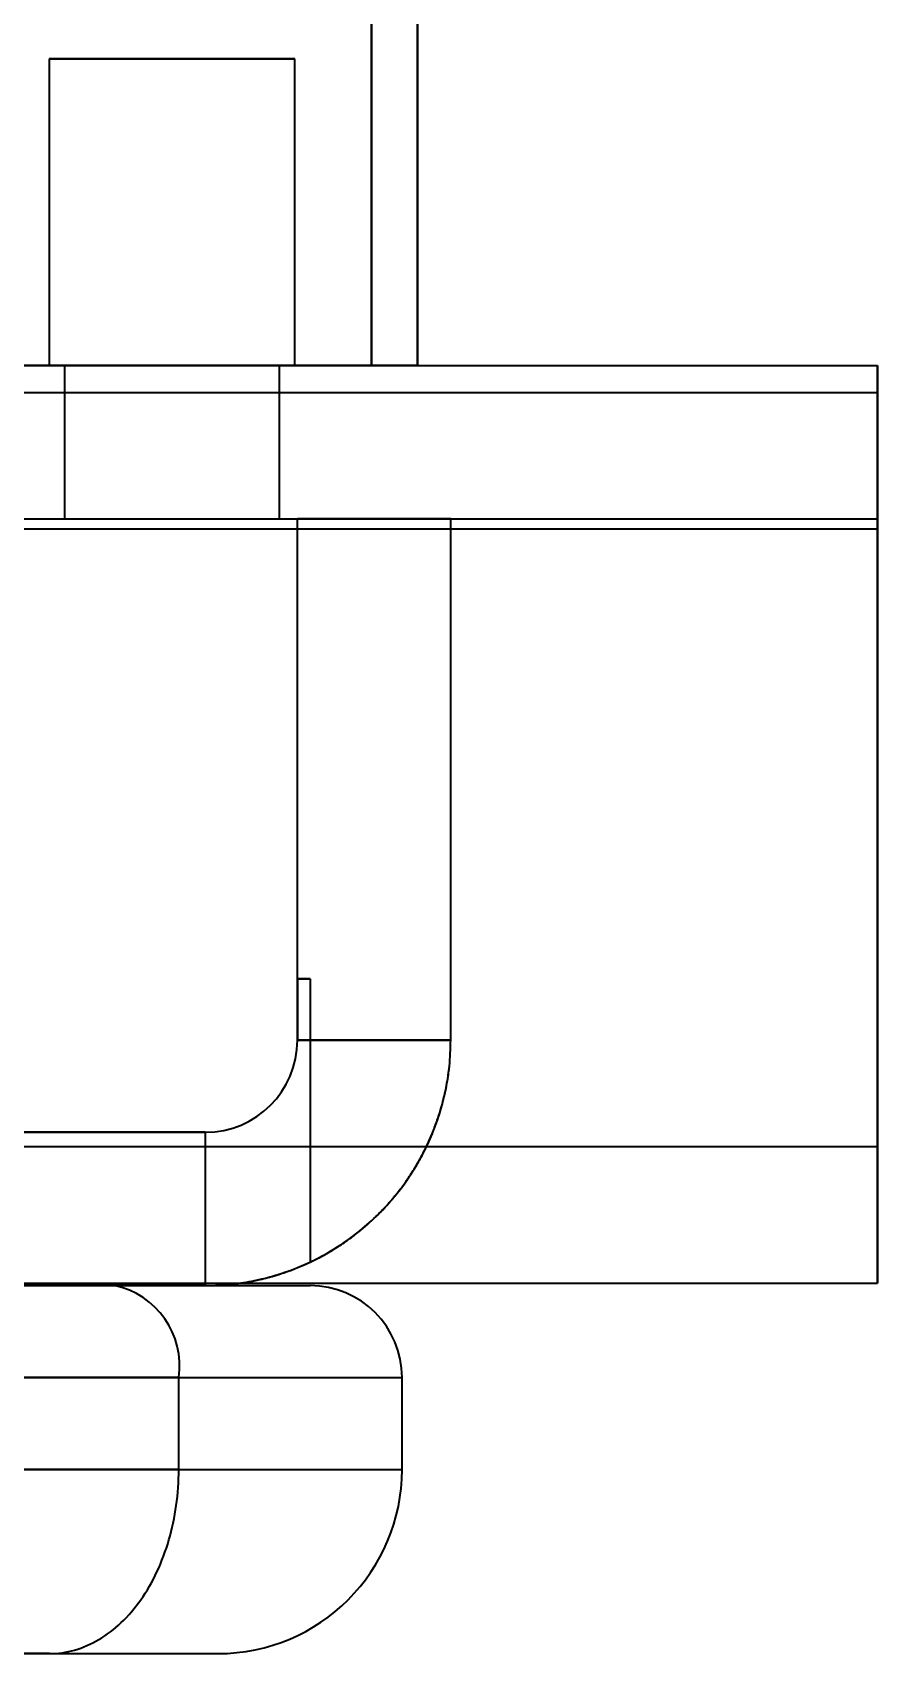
# Model space of a CAD drawing. Header units: millimetres. Extents: x -176 to 3932, y -325 to 2058.
# Drawn here: x 1393.7 to 1421.2, y 1366.3 to 1419.2 of the extents above; entities that cross this region are included whole.
import ezdxf

# ---------------------------------------------------------------- set-up
doc = ezdxf.new("R2010")
doc.units = ezdxf.units.MM

# ---------------------------------------------------------------- blocks, each defined once
blk = doc.blocks.new('Drawing View2')
at = {"color": 7, "linetype": 'Continuous', "lineweight": 35}
for p, q in [((1267.5, -10), (1267.5, 490)), ((1267.5, 490), (1267.5, -10)), ((1269, -10), (1269, 490)), ((1269, 490), (1269, -10)), ((1257, 0), (1257, -10)), ((1257, 0), (1257, -10)), ((1265, 0), (1257, 0)), ((1257, 0), (1265, 0)), ((1265, -10), (1265, 0)), ((1265, -10), (1265, 0)), ((1204, -10), (1284, -10)), ((1204, -10), (1284, -10)), ((1220.5, -10), (1267.5, -10)), ((1267.5, -10), (1220.5, -10)), ((1265, -10), (1257, -10)), ((1257, -10), (1265, -10)), ((1257.5, -10), (1257.5, -15)), ((1257.5, -10), (1257.5, -15)), ((1257.5, -10), (1264.497, -10)), ((1257.5, -10), (1264.497, -10)), ((1264.5, -15), (1264.5, -10)), ((1264.5, -15), (1264.5, -10)), ((1267.5, -10), (1269, -10)), ((1269, -10), (1267.5, -10)), ((1284, -10.872), (1284, -10)), ((1284, -10), (1284, -10.872)), ((1284, -10), (1284, -15)), ((1284, -15), (1284, -10)), ((1204, -10.872), (1284, -10.872)), ((1204, -10.872), (1284, -10.872)), ((1284, -15.327), (1284, -10.872)), ((1284, -10.872), (1284, -35.47)), ((1284, -35.47), (1284, -10.872)), ((1284, -10.872), (1284, -15.327)), ((1204, -15), (1284, -15)), ((1204, -15), (1284, -15)), ((1204, -15.327), (1284, -15.327)), ((1204, -15.327), (1284, -15.327)), ((1257.5, -15), (1264.497, -15)), ((1257.5, -15), (1264.497, -15)), ((1265.086, -32), (1265.086, -15)), ((1270.086, -15), (1265.086, -15)), ((1265.086, -32), (1265.086, -15)), ((1265.086, -15), (1270.086, -15)), ((1270.086, -32), (1270.086, -15)), ((1270.086, -32), (1270.086, -15)), ((1284, -15), (1284, -15.327)), ((1284, -15.327), (1284, -15)), ((1284, -15.327), (1284, -39.925)), ((1284, -39.925), (1284, -15.327)), ((1265.086, -30), (1265.086, -32)), ((1265.086, -32), (1265.086, -30)), ((1265.086, -30), (1265.5, -30)), ((1265.5, -30), (1265.086, -30)), ((1265.5, -30), (1265.5, -39.235)), ((1265.5, -30), (1265.5, -39.235)), ((1270.086, -32), (1265.086, -32)), ((1265.086, -32), (1270.086, -32)), ((1262.086, -35), (1225.914, -35)), ((1225.914, -35), (1262.086, -35)), ((1225.914, -35), (1262.086, -35)), ((1225.914, -35), (1262.086, -35)), ((1262.086, -35), (1262.086, -40)), ((1262.086, -35), (1262.086, -40)), ((1204, -35.47), (1284, -35.47)), ((1204, -35.47), (1284, -35.47)), ((1284, -35.47), (1284, -39.925)), ((1284, -39.925), (1284, -35.47)), ((1204, -39.925), (1284, -39.925)), ((1204, -39.925), (1284, -39.925)), ((1259.016, -40), (1222.5, -40)), ((1259.016, -40), (1222.5, -40)), ((1225.914, -40), (1262.086, -40)), ((1225.914, -40), (1262.086, -40)), ((1262.086, -40), (1225.914, -40)), ((1225.914, -40), (1262.086, -40)), ((1228.984, -40), (1265.5, -40)), ((1228.984, -40), (1265.5, -40)), ((1259.016, -40), (1259.112, -40)), ((1259.016, -40), (1259.112, -40)), ((1261.221, -43), (1219.5, -43)), ((1261.221, -43), (1219.5, -43)), ((1226.779, -43), (1268.5, -43)), ((1226.779, -43), (1268.5, -43)), ((1261.221, -46), (1261.221, -43)), ((1261.221, -46), (1261.221, -43)), ((1268.5, -46), (1268.5, -43)), ((1268.5, -46), (1268.5, -43)), ((1261.221, -46), (1219.5, -46)), ((1261.221, -46), (1219.5, -46)), ((1226.779, -46), (1268.5, -46)), ((1226.779, -46), (1268.5, -46)), ((1257.003, -52), (1225.5, -52)), ((1257.003, -52), (1225.5, -52)), ((1230.997, -52), (1262.5, -52)), ((1230.997, -52), (1262.5, -52)), ((1257.003, -52), (1257.061, -52)), ((1257.003, -52), (1257.061, -52))]:
    blk.add_line(p, q, dxfattribs=at)
at = {"color": 7, "linetype": 'Continuous', "lineweight": 35, "flags": 128}
blk.add_lwpolyline([(1257.003, -52), (1257.107, -51.998), (1257.21, -51.993), (1257.314, -51.984), (1257.417, -51.971), (1257.52, -51.955), (1257.622, -51.935), (1257.724, -51.912), (1257.826, -51.885), (1257.927, -51.854), (1258.028, -51.82), (1258.128, -51.783), (1258.227, -51.742), (1258.326, -51.697), (1258.424, -51.649), (1258.521, -51.598), (1258.617, -51.543), (1258.712, -51.485), (1258.806, -51.424), (1258.899, -51.359), (1258.991, -51.292), (1259.082, -51.221), (1259.171, -51.146), (1259.26, -51.069), (1259.346, -50.989), (1259.432, -50.906), (1259.516, -50.819), (1259.598, -50.73), (1259.679, -50.638), (1259.758, -50.543), (1259.835, -50.446), (1259.911, -50.345), (1259.985, -50.243), (1260.058, -50.137), (1260.128, -50.029), (1260.197, -49.919), (1260.263, -49.806), (1260.328, -49.691), (1260.391, -49.574), (1260.451, -49.455), (1260.51, -49.333), (1260.566, -49.21), (1260.621, -49.085), (1260.673, -48.957), (1260.723, -48.828), (1260.77, -48.698), (1260.816, -48.565), (1260.859, -48.431), (1260.9, -48.296), (1260.938, -48.159), (1260.974, -48.021), (1261.008, -47.882), (1261.039, -47.742), (1261.068, -47.6), (1261.094, -47.458), (1261.118, -47.315), (1261.14, -47.171), (1261.158, -47.026), (1261.175, -46.88), (1261.189, -46.734), (1261.2, -46.588), (1261.209, -46.441), (1261.215, -46.294), (1261.219, -46.147), (1261.221, -46)], dxfattribs=at)
blk.add_lwpolyline([(1257.003, -52), (1257.107, -51.998), (1257.21, -51.993), (1257.314, -51.984), (1257.417, -51.971), (1257.52, -51.955), (1257.622, -51.935), (1257.724, -51.912), (1257.826, -51.885), (1257.927, -51.854), (1258.028, -51.82), (1258.128, -51.783), (1258.227, -51.742), (1258.326, -51.697), (1258.424, -51.649), (1258.521, -51.598), (1258.617, -51.543), (1258.712, -51.485), (1258.806, -51.424), (1258.899, -51.359), (1258.991, -51.292), (1259.082, -51.221), (1259.171, -51.146), (1259.26, -51.069), (1259.346, -50.989), (1259.432, -50.906), (1259.516, -50.819), (1259.598, -50.73), (1259.679, -50.638), (1259.758, -50.543), (1259.835, -50.446), (1259.911, -50.345), (1259.985, -50.243), (1260.058, -50.137), (1260.128, -50.029), (1260.197, -49.919), (1260.263, -49.806), (1260.328, -49.691), (1260.391, -49.574), (1260.451, -49.455), (1260.51, -49.333), (1260.566, -49.21), (1260.621, -49.085), (1260.673, -48.957), (1260.723, -48.828), (1260.77, -48.698), (1260.816, -48.565), (1260.859, -48.431), (1260.9, -48.296), (1260.938, -48.159), (1260.974, -48.021), (1261.008, -47.882), (1261.039, -47.742), (1261.068, -47.6), (1261.094, -47.458), (1261.118, -47.315), (1261.14, -47.171), (1261.158, -47.026), (1261.175, -46.88), (1261.189, -46.734), (1261.2, -46.588), (1261.209, -46.441), (1261.215, -46.294), (1261.219, -46.147), (1261.221, -46)], dxfattribs=at)
at = {"color": 7, "linetype": 'Continuous', "lineweight": 35}
for centre, radius, start, end in [((1262.086, -32), 3, 270, 0), ((1262.086, -32), 3, 270, 0), ((1262.086, -32), 3, 270, 0), ((1262.086, -32), 3, 270, 0), ((1262.086, -32), 8, 270, 295.2607), ((1262.086, -32), 8, 270, 295.2607), ((1258.576, -42.617), 2.672, 351.7677, 78.4334), ((1258.576, -42.617), 2.672, 351.7677, 78.4334), ((1265.5, -43), 3, 0, 89.9957), ((1265.5, -43), 3, 0, 89.9957), ((1262.5, -46), 6, 270.0014, 0), ((1262.5, -46), 6, 270.0014, 0)]:
    blk.add_arc(centre, radius, start, end, dxfattribs=at)
for points, knots in [([(1262.086, -40), (1262.265, -39.997), (1262.625, -39.99), (1263.22, -39.927), (1263.806, -39.821), (1264.351, -39.678), (1264.805, -39.528), (1265.311, -39.329), (1265.823, -39.083), (1266.313, -38.798), (1266.709, -38.534), (1267.158, -38.197), (1267.611, -37.799), (1268.01, -37.384), (1268.344, -36.992), (1268.627, -36.616), (1268.895, -36.207), (1269.152, -35.765), (1269.375, -35.312), (1269.597, -34.773), (1269.802, -34.158), (1269.956, -33.488), (1270.064, -32.75), (1270.078, -32.283), (1270.086, -32)], [0, 0, 0, 0, 0.038055, 0.0764434, 0.1272026, 0.1652884, 0.1983022, 0.2313173, 0.2847441, 0.3248283, 0.3593629, 0.3938988, 0.4553493, 0.5014519, 0.532199, 0.580701, 0.6174016, 0.6541476, 0.709234, 0.7459734, 0.8039638, 0.8768652, 0.9254804, 1, 1, 1, 1]), ([(1262.086, -40), (1262.266, -39.996), (1262.626, -39.989), (1263.222, -39.927), (1263.809, -39.821), (1264.355, -39.677), (1264.81, -39.527), (1265.316, -39.327), (1265.828, -39.08), (1266.317, -38.795), (1266.713, -38.531), (1267.163, -38.193), (1267.615, -37.795), (1268.014, -37.38), (1268.348, -36.987), (1268.631, -36.611), (1268.899, -36.201), (1269.155, -35.76), (1269.378, -35.306), (1269.6, -34.766), (1269.774, -34.241), (1269.939, -33.575), (1270.061, -32.839), (1270.078, -32.282), (1270.086, -32)], [0, 0, 0, 0, 0.038121, 0.076577, 0.127424, 0.165575, 0.19865, 0.231727, 0.285164, 0.325256, 0.359796, 0.394338, 0.455815, 0.501938, 0.532698, 0.581221, 0.617939, 0.654702, 0.709814, 0.74657, 0.804588, 0.853052, 0.925724, 1, 1, 1, 1])]:
    blk.add_open_spline(points, degree=3, knots=knots, dxfattribs=at)

msp = doc.modelspace()

# ---------------------------------------------------------------- block references
at = {"linetype": 'Continuous', "lineweight": 0}
msp.add_blockref('Drawing View2', (137.216, 1418.307), dxfattribs=at)

doc.saveas('drawing.dxf')
